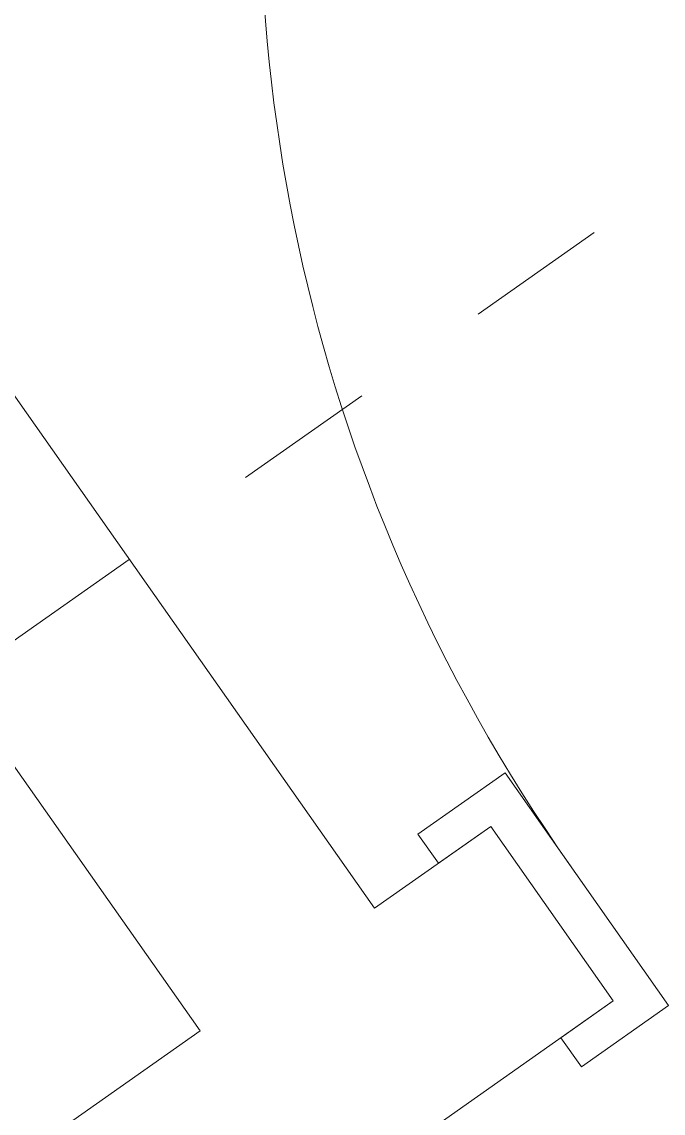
# Model space of a CAD drawing. Extents: x 274235 to 276654, y 142848 to 144425.
# Drawn here: x 276093.585 to 276094.036, y 143077.721 to 143078.489 of the extents above; entities that cross this region are included whole.
import ezdxf

# ---------------------------------------------------------------- set-up
doc = ezdxf.new("R2010")
doc.units = 0
doc.header["$LTSCALE"] = 1.5
doc.linetypes.add('ACM-G-CENTER', pattern=[50.800000000000004, 31.75, -6.350000000000001, 6.350000000000001, -6.350000000000001])
doc.layers.get('0').update_dxf_attribs({"linetype": 'CONTINUOUS', "lineweight": 0})
for name, color, linetype, lineweight in [('_ACM-A-DOOR', 1, 'CONTINUOUS', 5), ('_ACM-A-GRID', 3, 'CONTINUOUS', 5), ('_ACM-A-WALL-FULL', 6, 'CONTINUOUS', 13)]:
    doc.layers.add(name, color=color, linetype=linetype, lineweight=lineweight)

# ---------------------------------------------------------------- blocks, each defined once
blk = doc.blocks.new('ACM_Door-Regular-Single - 1323_1200_ S-2217204-F5_Working')
at = {"layer": '_ACM-A-DOOR'}
for p, q in [((-620.0000000000093, 99.99999999999999), (-695.0000000000056, 99.99999999999999)), ((-695.0000000000056, 99.99999999999999), (-695.0000000000056, 74.99999999999999)), ((-620.0000000000083, -99.99999999999999), (-620.0000000000093, 99.99999999999999)), ((-695.0000000000056, 74.99999999999999), (-650.0000000000095, 74.99999999999999)), ((-650.0000000000095, 74.99999999999999), (-650.0000000000095, -74.99999999999999)), ((-650.00000000001, -74.99999999999999), (-695.0000000000084, -74.99999999999999)), ((-695.0000000000084, -74.99999999999999), (-695.0000000000084, -99.99999999999999)), ((-695.0000000000084, -99.99999999999999), (-620.0000000000083, -99.99999999999999))]:
    blk.add_line(p, q, dxfattribs=at)
blk.add_arc((579.9999999999928, 20.00000000000006), 1199.999999999999, 89.99999999999994, 179.9999999999999, dxfattribs=at)
blk = doc.blocks.new('5f0512')
at = {"layer": '_ACM-A-GRID', "linetype": 'ACM-G-CENTER'}
blk.add_line((-171310.9733945205, -105044.783174193), (-117853.7008865735, -51587.5106662364), dxfattribs=at)
at = {"layer": '_ACM-A-WALL-FULL', "lineweight": 18}
for p, q in [((-148683.5563428361, -82841.63019122335), (-149355.3077849363, -82169.87874912331)), ((-149164.6867420664, -82572.63182634907), (-148789.6223600141, -82947.69620840135)), ((-148612.845664717, -82770.91951310413), (-148683.5563428361, -82841.63019122335)), ((-148506.779647539, -82876.98553028214), (-148612.845664717, -82770.91951310413)), ((-151900.8921972314, -86271.09807997465), (-148506.779647539, -82876.98553028214)), ((-148789.6223600144, -82947.69620840135), (-149532.0844799248, -83690.15832831187))]:
    blk.add_line(p, q, dxfattribs=at)
at = {"layer": '_ACM-A-DOOR', "rotation": 45.00000000000033}
blk.add_blockref('ACM_Door-Regular-Single - 1323_1200_ S-2217204-F5_Working', (-148100.1932483568, -82364.3331139218), dxfattribs=at)

msp = doc.modelspace()

# ---------------------------------------------------------------- block references
at = {"xscale": 0.0009999999999999994, "yscale": 0.001, "zscale": 0.001, "rotation": 350.1075696352769}
msp.add_blockref('5f0512', (276254.5380815538, 143133.931731411), dxfattribs=at)

doc.saveas('drawing.dxf')
